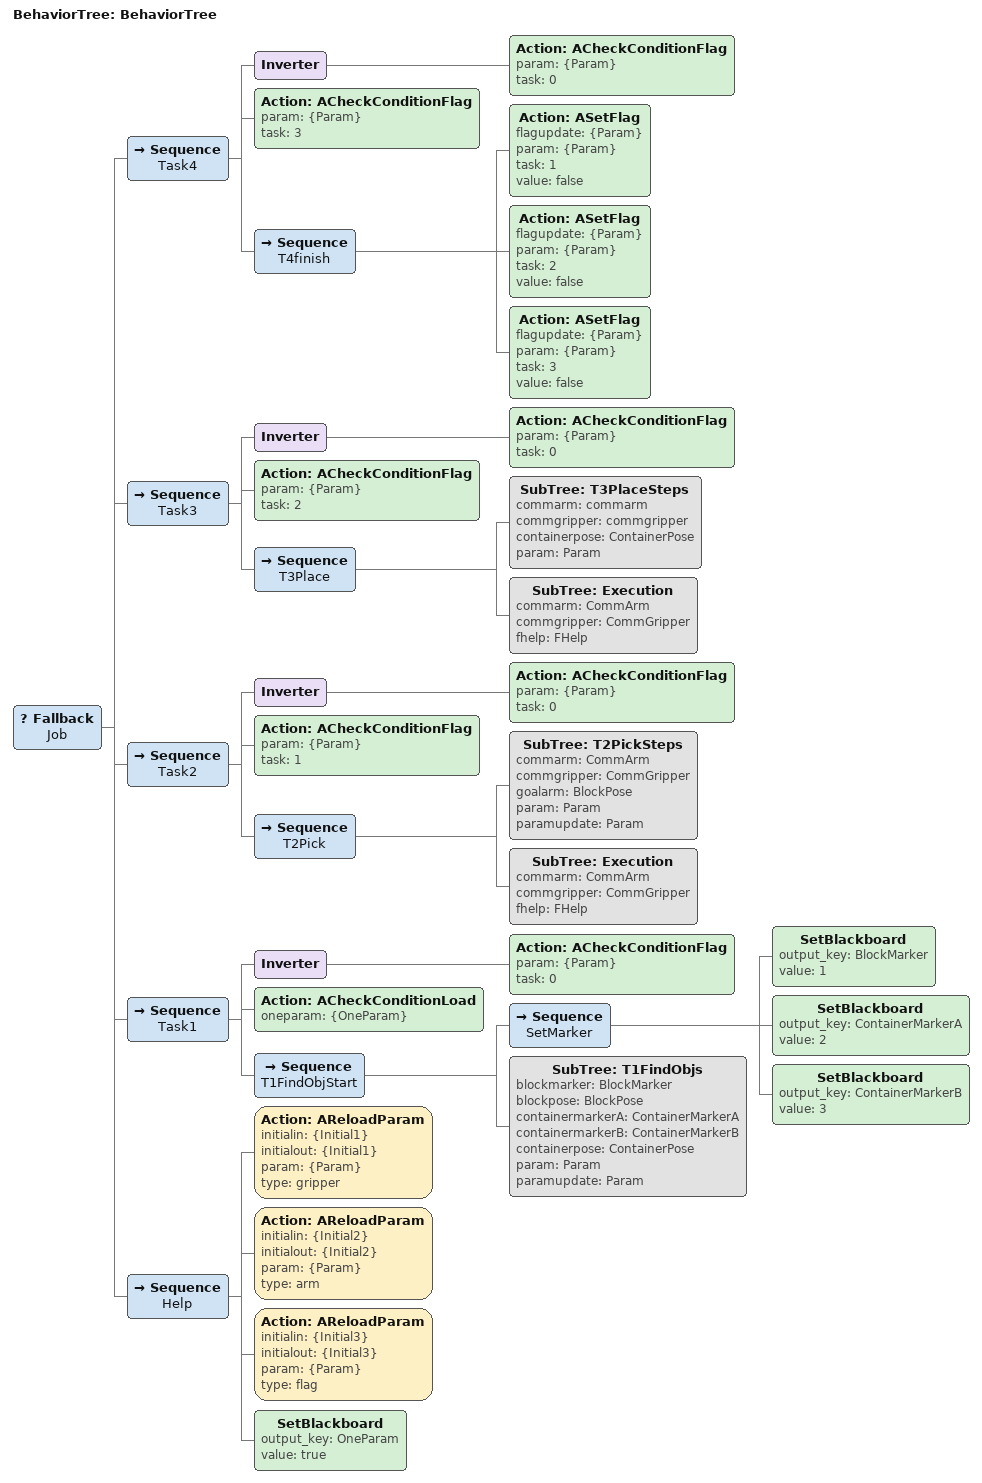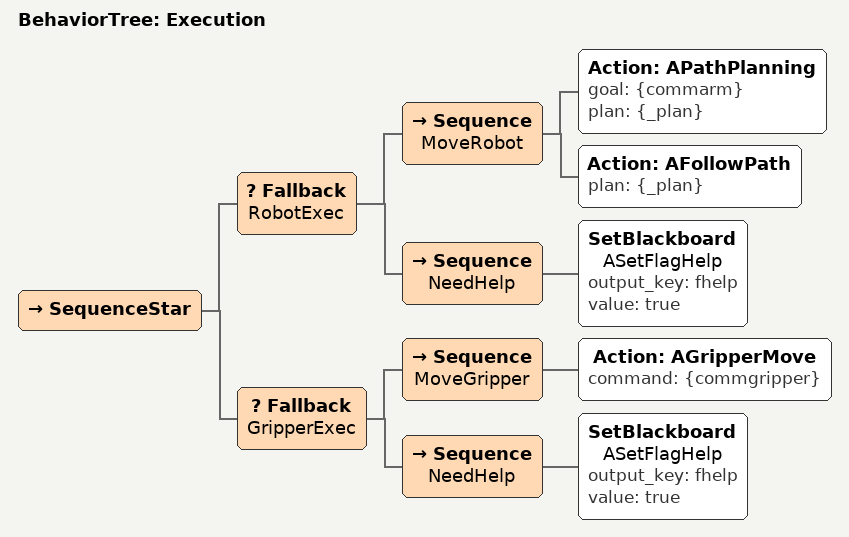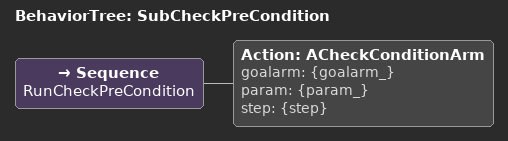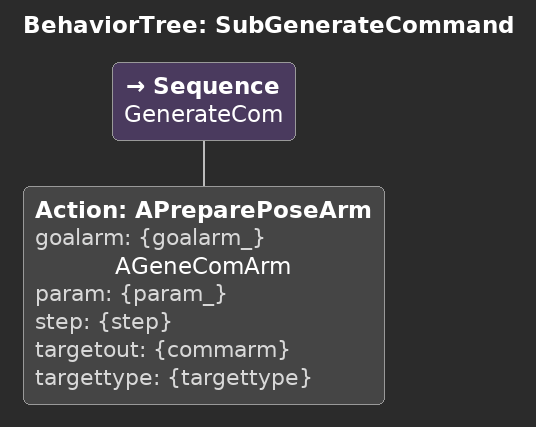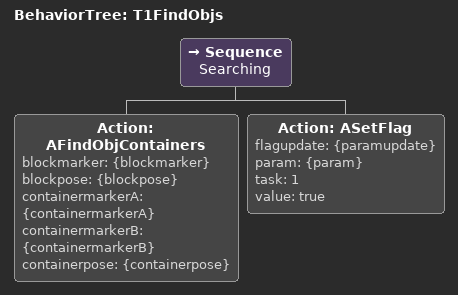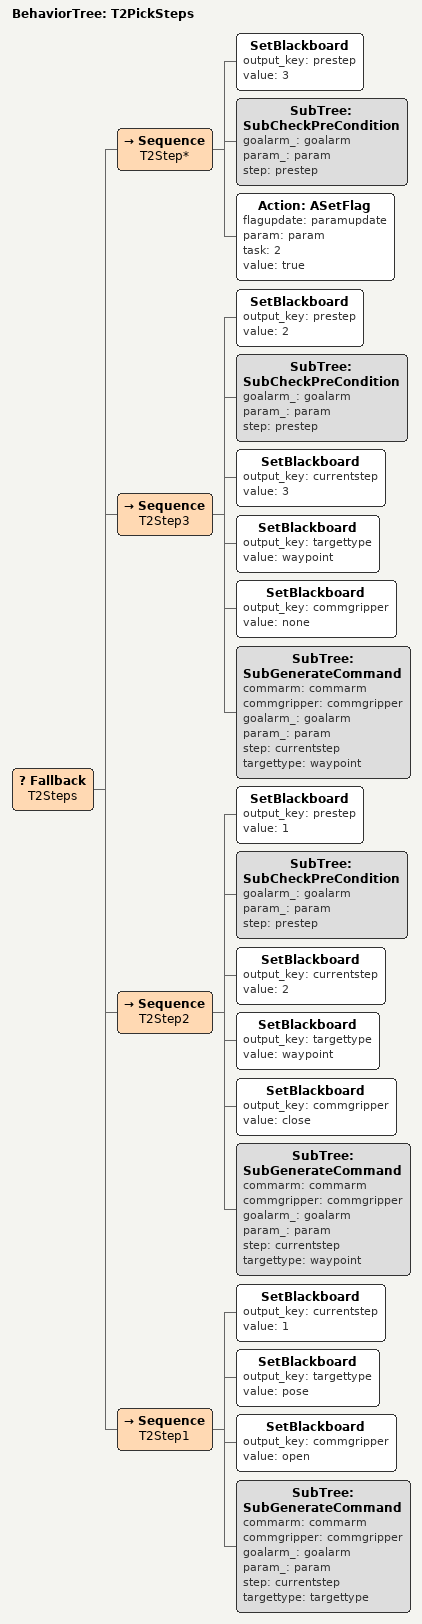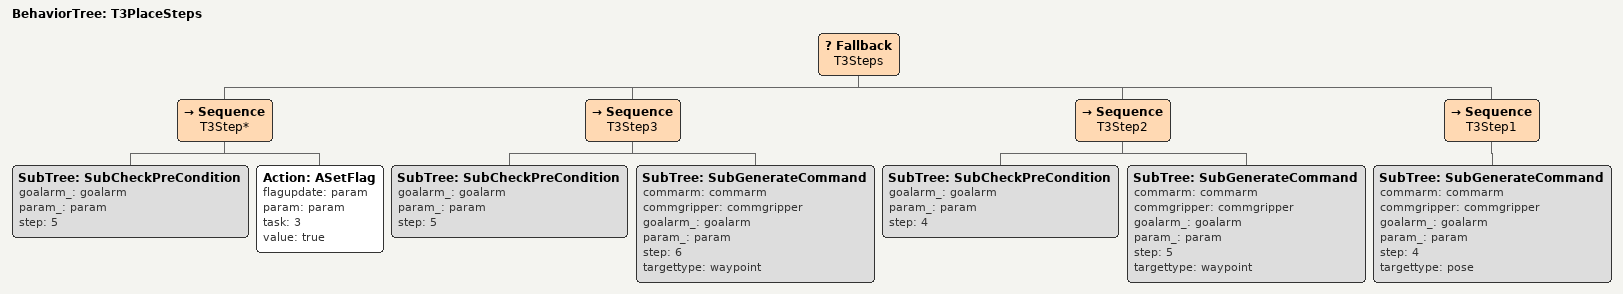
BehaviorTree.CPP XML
<?xml version="1.0"?>
<root main_tree_to_execute="BehaviorTree">
    <BehaviorTree ID="BehaviorTree">
        <Fallback name="Job">
            <Sequence name="Task4">
                <Inverter>
                    <Action ID="ACheckConditionFlag" param="{Param}" task="0"/>
                </Inverter>
                <Action ID="ACheckConditionFlag" param="{Param}" task="3"/>
                <Sequence name="T4finish">
                    <Action ID="ASetFlag" flagupdate="{Param}" param="{Param}" task="1" value="false"/>
                    <Action ID="ASetFlag" flagupdate="{Param}" param="{Param}" task="2" value="false"/>
                    <Action ID="ASetFlag" flagupdate="{Param}" param="{Param}" task="3" value="false"/>
                </Sequence>
            </Sequence>
            <Sequence name="Task3">
                <Inverter>
                    <Action ID="ACheckConditionFlag" param="{Param}" task="0"/>
                </Inverter>
                <Action ID="ACheckConditionFlag" param="{Param}" task="2"/>
                <Sequence name="T3Place">
                    <SubTree ID="T3PlaceSteps" commarm="commarm" commgripper="commgripper" containerpose="ContainerPose" param="Param"/>
                    <SubTree ID="Execution" commarm="CommArm" commgripper="CommGripper" fhelp="FHelp"/>
                </Sequence>
            </Sequence>
            <Sequence name="Task2">
                <Inverter>
                    <Action ID="ACheckConditionFlag" param="{Param}" task="0"/>
                </Inverter>
                <Action ID="ACheckConditionFlag" param="{Param}" task="1"/>
                <Sequence name="T2Pick">
                    <SubTree ID="T2PickSteps" commarm="CommArm" commgripper="CommGripper" goalarm="BlockPose" param="Param" paramupdate="Param"/>
                    <SubTree ID="Execution" commarm="CommArm" commgripper="CommGripper" fhelp="FHelp"/>
                </Sequence>
            </Sequence>
            <Sequence name="Task1">
                <Inverter>
                    <Action ID="ACheckConditionFlag" param="{Param}" task="0"/>
                </Inverter>
                <Action ID="ACheckConditionLoad" oneparam="{OneParam}"/>
                <Sequence name="T1FindObjStart">
                    <Sequence name="SetMarker">
                        <SetBlackboard output_key="BlockMarker" value="1"/>
                        <SetBlackboard output_key="ContainerMarkerA" value="2"/>
                        <SetBlackboard output_key="ContainerMarkerB" value="3"/>
                    </Sequence>
                    <SubTree ID="T1FindObjs" blockmarker="BlockMarker" blockpose="BlockPose" containermarkerA="ContainerMarkerA" containermarkerB="ContainerMarkerB" containerpose="ContainerPose" param="Param" paramupdate="Param"/>
                </Sequence>
            </Sequence>
            <Sequence name="Help">
                <Action ID="AReloadParam" initialin="{Initial1}" initialout="{Initial1}" param="{Param}" type="gripper"/>
                <Action ID="AReloadParam" initialin="{Initial2}" initialout="{Initial2}" param="{Param}" type="arm"/>
                <Action ID="AReloadParam" initialin="{Initial3}" initialout="{Initial3}" param="{Param}" type="flag"/>
                <SetBlackboard output_key="OneParam" value="true"/>
            </Sequence>
        </Fallback>
    </BehaviorTree>
    <BehaviorTree ID="Execution">
        <SequenceStar>
            <Fallback name="RobotExec">
                <Sequence name="MoveRobot">
                    <Action ID="APathPlanning" goal="{commarm}" plan="{_plan}"/>
                    <Action ID="AFollowPath" plan="{_plan}"/>
                </Sequence>
                <Sequence name="NeedHelp">
                    <SetBlackboard name="ASetFlagHelp" output_key="fhelp" value="true"/>
                </Sequence>
            </Fallback>
            <Fallback name="GripperExec">
                <Sequence name="MoveGripper">
                    <Action ID="AGripperMove" command="{commgripper}"/>
                </Sequence>
                <Sequence name="NeedHelp">
                    <SetBlackboard name="ASetFlagHelp" output_key="fhelp" value="true"/>
                </Sequence>
            </Fallback>
        </SequenceStar>
    </BehaviorTree>
    <BehaviorTree ID="SubCheckPreCondition">
        <Sequence name="RunCheckPreCondition">
            <Action ID="ACheckConditionArm" goalarm="{goalarm_}" param="{param_}" step="{step}"/>
        </Sequence>
    </BehaviorTree>
    <BehaviorTree ID="SubGenerateCommand">
        <Sequence name="GenerateCom">
            <Action ID="APreparePoseArm" goalarm="{goalarm_}" name="AGeneComArm" param="{param_}" step="{step}" targetout="{commarm}" targettype="{targettype}"/>
        </Sequence>
    </BehaviorTree>
    <BehaviorTree ID="T1FindObjs">
        <Sequence name="Searching">
            <Action ID="AFindObjContainers" blockmarker="{blockmarker}" blockpose="{blockpose}" containermarkerA="{containermarkerA}" containermarkerB="{containermarkerB}" containerpose="{containerpose}"/>
            <Action ID="ASetFlag" flagupdate="{paramupdate}" param="{param}" task="1" value="true"/>
        </Sequence>
    </BehaviorTree>
    <BehaviorTree ID="T2PickSteps">
        <Fallback name="T2Steps">
            <Sequence name="T2Step*">
                <SetBlackboard output_key="prestep" value="3"/>
                <SubTree ID="SubCheckPreCondition" goalarm_="goalarm" param_="param" step="prestep"/>
                <Action ID="ASetFlag" flagupdate="paramupdate" param="param" task="2" value="true"/>
            </Sequence>
            <Sequence name="T2Step3">
                <SetBlackboard output_key="prestep" value="2"/>
                <SubTree ID="SubCheckPreCondition" goalarm_="goalarm" param_="param" step="prestep"/>
                <SetBlackboard output_key="currentstep" value="3"/>
                <SetBlackboard output_key="targettype" value="waypoint"/>
                <SetBlackboard output_key="commgripper" value="none"/>
                <SubTree ID="SubGenerateCommand" commarm="commarm" commgripper="commgripper" goalarm_="goalarm" param_="param" step="currentstep" targettype="waypoint"/>
            </Sequence>
            <Sequence name="T2Step2">
                <SetBlackboard output_key="prestep" value="1"/>
                <SubTree ID="SubCheckPreCondition" goalarm_="goalarm" param_="param" step="prestep"/>
                <SetBlackboard output_key="currentstep" value="2"/>
                <SetBlackboard output_key="targettype" value="waypoint"/>
                <SetBlackboard output_key="commgripper" value="close"/>
                <SubTree ID="SubGenerateCommand" commarm="commarm" commgripper="commgripper" goalarm_="goalarm" param_="param" step="currentstep" targettype="waypoint"/>
            </Sequence>
            <Sequence name="T2Step1">
                <SetBlackboard output_key="currentstep" value="1"/>
                <SetBlackboard output_key="targettype" value="pose"/>
                <SetBlackboard output_key="commgripper" value="open"/>
                <SubTree ID="SubGenerateCommand" commarm="commarm" commgripper="commgripper" goalarm_="goalarm" param_="param" step="currentstep" targettype="targettype"/>
            </Sequence>
        </Fallback>
    </BehaviorTree>
    <BehaviorTree ID="T3PlaceSteps">
        <Fallback name="T3Steps">
            <Sequence name="T3Step*">
                <SubTree ID="SubCheckPreCondition" goalarm_="goalarm" param_="param" step="5"/>
                <Action ID="ASetFlag" flagupdate="param" param="param" task="3" value="true"/>
            </Sequence>
            <Sequence name="T3Step3">
                <SubTree ID="SubCheckPreCondition" goalarm_="goalarm" param_="param" step="5"/>
                <SubTree ID="SubGenerateCommand" commarm="commarm" commgripper="commgripper" goalarm_="goalarm" param_="param" step="6" targettype="waypoint"/>
            </Sequence>
            <Sequence name="T3Step2">
                <SubTree ID="SubCheckPreCondition" goalarm_="goalarm" param_="param" step="4"/>
                <SubTree ID="SubGenerateCommand" commarm="commarm" commgripper="commgripper" goalarm_="goalarm" param_="param" step="5" targettype="waypoint"/>
            </Sequence>
            <Sequence name="T3Step1">
                <SubTree ID="SubGenerateCommand" commarm="commarm" commgripper="commgripper" goalarm_="goalarm" param_="param" step="4" targettype="pose"/>
            </Sequence>
        </Fallback>
    </BehaviorTree>
</root>
